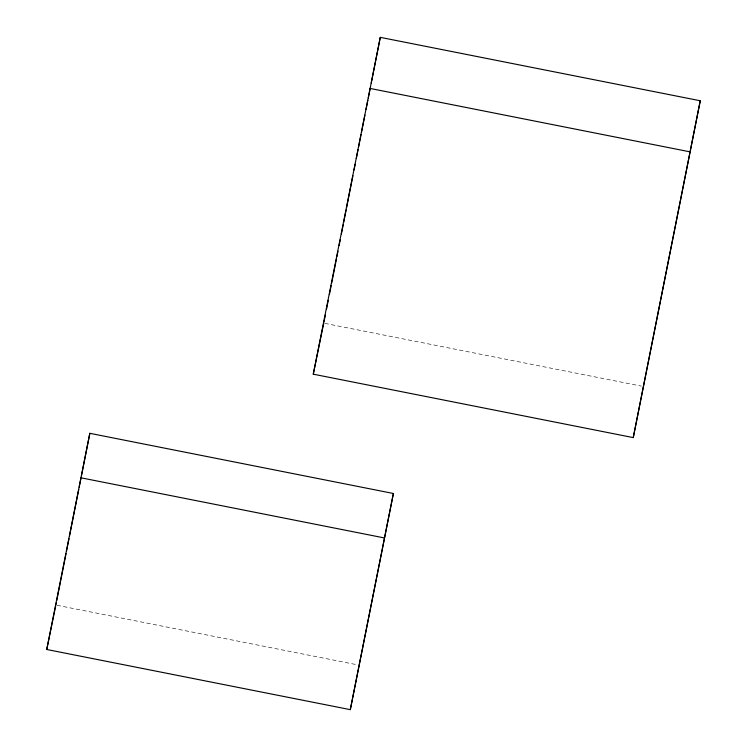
<?xml version="1.0" encoding="UTF-8"?>
<svg xmlns="http://www.w3.org/2000/svg" width="747" height="747" viewBox="0 0 747 747"><rect width="100%" height="100%" fill="white"/><g stroke="black" fill="none" stroke-linecap="round" stroke-linejoin="round"><path stroke-width="0.56" stroke-dasharray="3.73 2.8" d="M324.889 323.376L641.44 386.115M57.005 605.275L357.141 664.765"/><path stroke-width="1.12" d="M46.744 649.488L89.836 433.316L393.389 493.487L350.306 709.65L46.744 649.488L55.633 606.191M55.866 605.051L56.324 602.754M56.772 600.467L66.053 553.527M66.511 551.239L69.004 538.643M69.452 536.355L78.743 489.416M79.191 487.128L81.003 477.968M81.46 475.68L89.836 433.316M313.273 374.182L380.279 37.35L700.256 100.77L633.251 437.602L313.273 374.182L323.75 323.152M323.974 322.004L325.337 315.15M326.467 309.435L328.269 300.285M329.408 294.57L331.21 285.429M331.668 283.141L336.411 259.134M336.869 256.847L337.999 251.132M339.129 245.408L340.258 239.694M341.388 233.979L343.2 224.838M343.648 222.55L346.141 209.972M346.589 207.685L352.92 175.676M354.05 169.961L355.18 164.247M356.31 158.532L358.121 149.381M358.579 147.094L361.062 134.525M361.511 132.238L364.909 115.085M366.039 109.37L367.841 100.229M368.299 97.941L370.11 88.79M371.24 83.076L380.279 37.35M350.306 709.65L393.389 493.487M633.251 437.602L700.256 100.77M369.812 88.379L689.78 151.8M80.713 477.753L384.266 537.924"/></g></svg>
